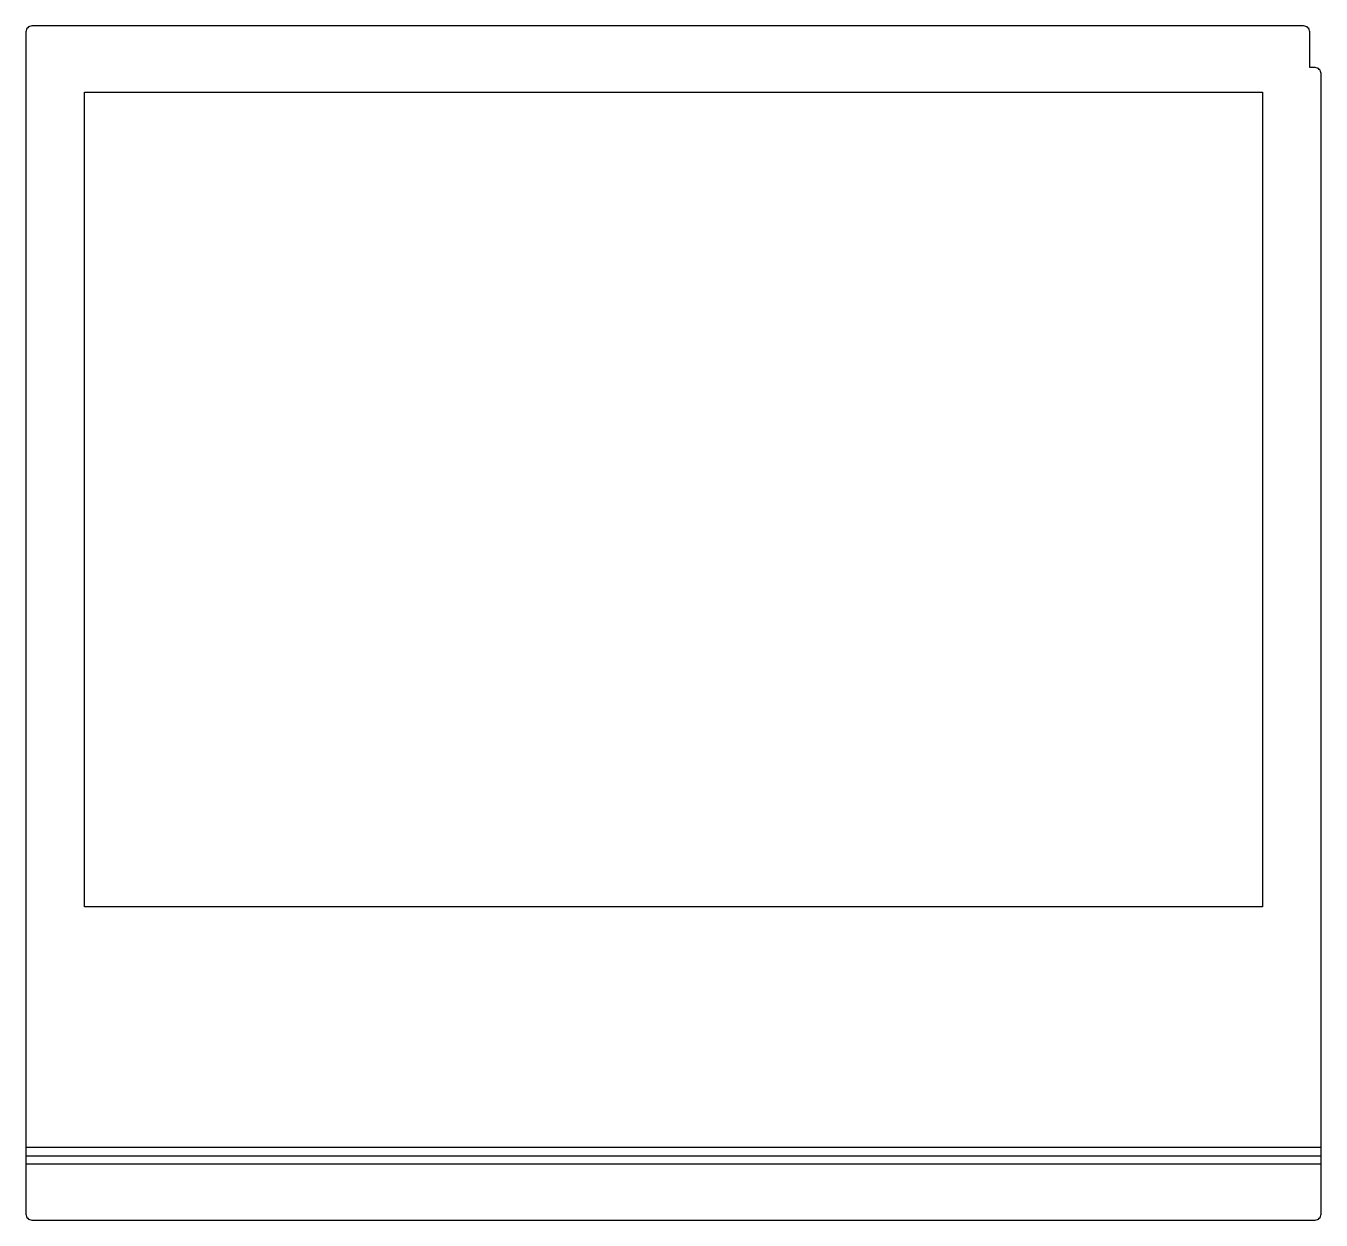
# Model space of a CAD drawing. Header units: inches. Extents: x -0.1 to 21.3, y 0 to 19.7.
import ezdxf

# ---------------------------------------------------------------- set-up
doc = ezdxf.new("R2010")
doc.units = ezdxf.units.IN

msp = doc.modelspace()

# ---------------------------------------------------------------- linework, layer by layer
at = {"layer": 'BEND'}
msp.add_line((-0.1, 1.061), (21.275, 1.061), dxfattribs=at)
at = {"layer": 'BEND_EXTENT'}
for p, q in [((-0.1, 1.203), (21.275, 1.203)), ((21.275, 0.92), (-0.1, 0.92))]:
    msp.add_line(p, q, dxfattribs=at)
at = {"layer": 'INTERIOR_PROFILES'}
msp.add_lwpolyline([(0.869, 5.171), (0.869, 18.609), (20.306, 18.609), (20.306, 5.171)], close=True, dxfattribs=at)
at = {"layer": 'OUTER_PROFILES'}
msp.add_lwpolyline([(21.275, 0.1), (21.275, 18.915, 0.414214), (21.175, 19.015), (21.087, 19.015), (21.087, 19.603, 0.414214), (20.987, 19.703), (0, 19.703, 0.414214), (-0.1, 19.603), (-0.1, 0.1, 0.414214), (0, 0), (21.175, 0, 0.414214)], format="xyb", close=True, dxfattribs=at)

doc.saveas('drawing.dxf')
